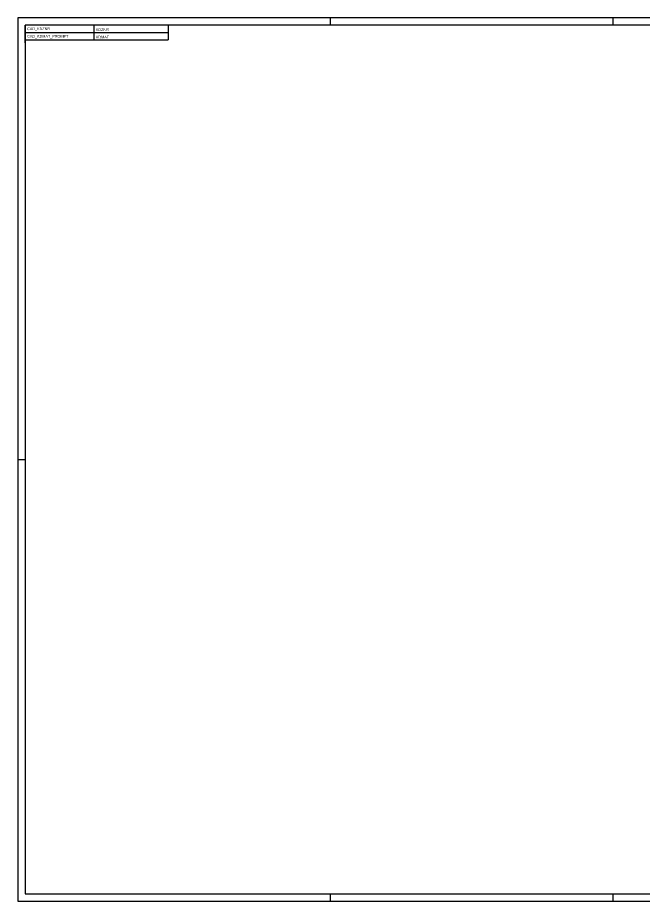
# Model space of a CAD drawing. Header units: millimetres. Extents: x -5 to 836, y -5 to 589.
# Drawn here: x -5 to 416, y -5 to 589 of the extents above; entities that cross this region are included whole.
import ezdxf

# ---------------------------------------------------------------- set-up
doc = ezdxf.new("R2010")
doc.units = ezdxf.units.MM
doc.header["$LTSCALE"] = 2
doc.layers.add('5', color=7, linetype='Continuous', lineweight=25)
doc.layers.add('FRAME51', color=7, linetype='Continuous')
doc.styles.add('Arial', font='arial.ttf')

msp = doc.modelspace()

# ---------------------------------------------------------------- linework, layer by layer
msp.add_line((0, 574), (0, 539))
at = {"layer": '5', "color": 7, "linetype": 'Continuous'}
for p, q in [((-5, 589), (-5, -5)), ((836, 589), (-5, 589)), ((-5, -5), (836, -5))]:
    msp.add_line(p, q, dxfattribs=at)
at = {"layer": '5', "color": 3, "linetype": 'Continuous'}
for p, q in [((205, 589), (205, 584)), ((395, 589), (395, 584)), ((-5, 292), (0, 292)), ((205, 0), (205, -5)), ((395, 0), (395, -5))]:
    msp.add_line(p, q, dxfattribs=at)
at = {"layer": '5', "color": 4, "linetype": 'Continuous'}
for p, q in [((0, 584), (0, 0)), ((831, 584), (0, 584)), ((0, 0), (831, 0))]:
    msp.add_line(p, q, dxfattribs=at)
at = {"layer": 'FRAME51', "color": 4}
msp.add_line((0, 572), (0, 584), dxfattribs=at)
at = {"layer": 'FRAME51', "color": 7, "linetype": 'Continuous'}
for p, q in [((46.25, 584), (46.25, 579)), ((0, 579), (96.25, 579)), ((46.25, 579), (46.25, 574))]:
    msp.add_line(p, q, dxfattribs=at)
at = {"layer": 'FRAME51', "color": 4, "linetype": 'Continuous'}
for p, q in [((96.25, 584), (96.25, 579)), ((96.25, 579), (96.25, 574)), ((0, 574), (96.25, 574))]:
    msp.add_line(p, q, dxfattribs=at)

# ---------------------------------------------------------------- texts
at = {"layer": 'FRAME51', "style": 'Arial'}
for tag, p in [('CAD_KDZNR', (1.36, 580.62)), ('CAD_KDMAT_PROMPT', (1.36, 575.62)), ('KDZNR', (47.61, 580.02)), ('KDMAT', (47.61, 575.02))]:
    msp.add_attdef(tag, p, '', height=1.8, dxfattribs=at)

doc.saveas('drawing.dxf')
